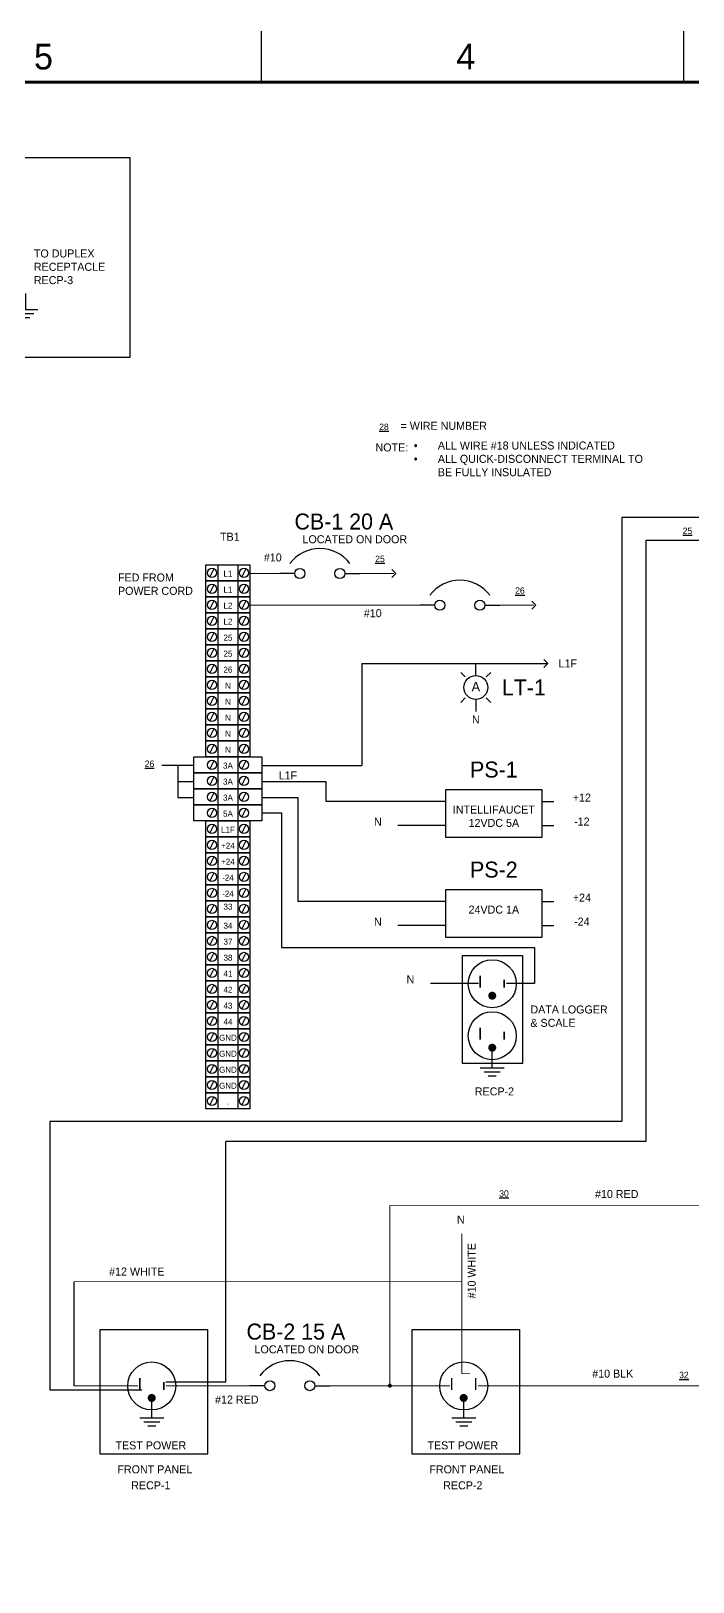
# Model space of a CAD drawing. Extents: x -15 to 94, y -4 to 69.
# Drawn here: x 32.66 to 53.35, y 20.24 to 68.7 of the extents above; entities that cross this region are included whole.
import ezdxf
from ezdxf.enums import TextEntityAlignment as Align

# ---------------------------------------------------------------- set-up
doc = ezdxf.new("R2010")
doc.units = 0
doc.header["$LTSCALE"] = 3
doc.header["$MEASUREMENT"] = 0
doc.linetypes.add('DASHED', pattern=[0.75, 0.5, -0.25])
doc.layers.get('0').update_dxf_attribs({"linetype": 'CONTINUOUS'})
for name, color, linetype in [('COMP', 3, 'CONTINUOUS'), ('DASH', 3, 'DASHED'), ('DEVICE', 3, 'CONTINUOUS'), ('TEXT', 4, 'CONTINUOUS'), ('TLEBLK', 5, 'CONTINUOUS'), ('WIRE', 1, 'CONTINUOUS'), ('WIRE BIG', 1, 'CONTINUOUS')]:
    doc.layers.add(name, color=color, linetype=linetype)

# ---------------------------------------------------------------- blocks, each defined once
blk = doc.blocks.new('GND')
for p, q in [((0, -0.5), (0, 0)), ((-0.375, -0.5), (0.375, -0.5)), ((-0.25, -0.625), (0.25, -0.625)), ((-0.125, -0.75), (0.125, -0.75))]:
    blk.add_line(p, q)
blk = doc.blocks.new('CIRBKR')
for p, q in [((-0.8125, 0), (-1, 0)), ((-0.1875, 0), (0, 0))]:
    blk.add_line(p, q)
for centre in [(-0.75, 0), (-0.25, 0)]:
    blk.add_circle(centre, 0.0625)
blk.add_arc((-0.5, -0.15625), 0.46875, 36.869898, 143.130102)
for tag, flags, p in [('DEVNAME', 3, (-0.5, 0.75)), ('STOCKNUM', 1, (-0.5, -0.625))]:
    blk.add_attdef(tag, text='', height=0.1, dxfattribs=dict(flags=flags)).set_placement(p, align=Align.CENTER)
for tag, p in [('DESCRIPTL1', (-0.5, 0.625)), ('DESCRIPTL2', (-0.5, 0.5)), ('LABEL', (-0.5, -0.5))]:
    blk.add_attdef(tag, text='', height=0.1).set_placement(p, align=Align.CENTER)
blk = doc.blocks.new('INDLT')
for p, q in [((-0.75, 0), (-1, 0)), ((-0.71875, 0.21875), (-0.8125, 0.3125)), ((-0.1875, 0.3125), (-0.28125, 0.21875)), ((-0.25, 0), (0, 0)), ((-0.71875, -0.21875), (-0.8125, -0.3125)), ((-0.1875, -0.3125), (-0.28125, -0.21875))]:
    blk.add_line(p, q)
blk.add_circle((-0.5, 0), 0.25)
for tag, flags, p in [('DEVNAME', 3, (-0.5, 0.625)), ('STOCKNUM', 1, (-0.5, -0.625))]:
    blk.add_attdef(tag, text='', height=0.1, dxfattribs=dict(flags=flags)).set_placement(p, align=Align.CENTER)
for tag, p in [('DESCRIPTL1', (-0.5, 0.5)), ('DESCRIPTL2', (-0.5, 0.375)), ('LABEL', (-0.5, -0.5))]:
    blk.add_attdef(tag, text='', height=0.1).set_placement(p, align=Align.CENTER)
blk = doc.blocks.new('TIE')
at = {"const_width": 0.0625}
blk.add_lwpolyline([(-0.03125, 0, 1), (0.03125, 0, 1), (-0.03125, 0, 1)], format="xyb", dxfattribs=at)
blk = doc.blocks.new('DTIT')
for p, q in [((17.25, 22.875), (17.25, 22.375)), ((21.375, 22.875), (21.375, 22.375))]:
    blk.add_line(p, q)
at = {"color": 1, "linetype": 'Continuous', "const_width": 0.0312}
blk.add_lwpolyline([(0.75, 22.375), (33.75, 22.375), (33.75, 0.625), (0.75, 0.625)], close=True, dxfattribs=at)
for s, p in [('5', (15.125, 22.5)), ('4', (19.25, 22.5))]:
    blk.add_text(s, height=0.25).set_placement(p, align=Align.CENTER)
blk = doc.blocks.new('DTIT2')
at = {"layer": 'TLEBLK', "xscale": 2, "yscale": 2, "zscale": 2}
blk.add_blockref('DTIT', (-0.375, 0), dxfattribs=at)

msp = doc.modelspace()

# ---------------------------------------------------------------- linework, layer by layer
at = {"layer": 'COMP', "linetype": 'ByBlock'}
for p, q in [((38.375, 51.9), (38.25, 51.65)), ((38.5, 52.025), (38.5, 51.525)), ((39.125, 52.025), (39.125, 51.525)), ((39.375, 51.9), (39.25, 51.65)), ((38.375, 51.4), (38.25, 51.15)), ((38.5, 51.525), (38.5, 51.025)), ((39.125, 51.525), (39.125, 51.025)), ((39.375, 51.4), (39.25, 51.15)), ((38.375, 50.9), (38.25, 50.65)), ((38.5, 51.025), (38.5, 50.525)), ((39.125, 51.025), (39.125, 50.525)), ((39.375, 50.9), (39.25, 50.65)), ((38.375, 50.4), (38.25, 50.15)), ((38.5, 50.525), (38.5, 50.025)), ((39.125, 50.525), (39.125, 50.025)), ((39.375, 50.4), (39.25, 50.15)), ((38.5, 50.025), (38.5, 49.525)), ((39.125, 50.025), (39.125, 49.525)), ((38.375, 49.9), (38.25, 49.65)), ((38.5, 49.525), (38.5, 49.025)), ((39.125, 49.525), (39.125, 49.025)), ((39.375, 49.9), (39.25, 49.65)), ((38.375, 49.4), (38.25, 49.15)), ((38.5, 49.025), (38.5, 48.525)), ((39.125, 49.025), (39.125, 48.525)), ((39.375, 49.4), (39.25, 49.15)), ((38.375, 48.9), (38.25, 48.65)), ((38.5, 48.525), (38.5, 48.025)), ((39.125, 48.525), (39.125, 48.025)), ((39.375, 48.9), (39.25, 48.65)), ((38.375, 48.4), (38.25, 48.15)), ((38.5, 48.025), (38.5, 47.525)), ((39.125, 48.025), (39.125, 47.525)), ((39.375, 48.4), (39.25, 48.15)), ((38.375, 47.9), (38.25, 47.65)), ((38.5, 47.525), (38.5, 47.025)), ((39.125, 47.525), (39.125, 47.025)), ((39.375, 47.9), (39.25, 47.65)), ((38.375, 47.4), (38.25, 47.15)), ((38.5, 47.025), (38.5, 46.525)), ((39.125, 47.025), (39.125, 46.525)), ((39.375, 47.4), (39.25, 47.15)), ((38.375, 46.9), (38.25, 46.65)), ((38.5, 46.525), (38.5, 46.025)), ((39.125, 46.525), (39.125, 46.025)), ((39.375, 46.9), (39.25, 46.65)), ((38.375, 46.4), (38.25, 46.15)), ((39.375, 46.4), (39.25, 46.15)), ((38.375, 45.9), (38.25, 45.65)), ((38.5, 46.025), (38.5, 45.525)), ((39.125, 46.025), (39.125, 45.525)), ((39.375, 45.9), (39.25, 45.65)), ((38.375, 45.4), (38.25, 45.15)), ((38.5, 45.525), (38.5, 45.025)), ((39.125, 45.525), (39.125, 45.025)), ((39.375, 45.4), (39.25, 45.15)), ((38.5, 45.025), (38.5, 44.525)), ((39.125, 45.025), (39.125, 44.525)), ((38.375, 43.9), (38.25, 43.65)), ((38.5, 44.025), (38.5, 43.525)), ((39.125, 44.025), (39.125, 43.525)), ((39.375, 43.9), (39.25, 43.65)), ((38.375, 43.4), (38.25, 43.15)), ((38.5, 43.525), (38.5, 43.025)), ((39.125, 43.525), (39.125, 43.025)), ((39.375, 43.4), (39.25, 43.15)), ((38.375, 42.4), (38.25, 42.15)), ((38.5, 42.525), (38.5, 42.025)), ((39.125, 42.525), (39.125, 42.025)), ((39.375, 42.4), (39.25, 42.15)), ((38.375, 41.4), (38.25, 41.15)), ((38.5, 41.525), (38.5, 41.025)), ((39.125, 41.525), (39.125, 41.025)), ((39.375, 41.4), (39.25, 41.15)), ((38.375, 40.9), (38.25, 40.65)), ((38.5, 41.025), (38.5, 40.525)), ((39.125, 41.025), (39.125, 40.525)), ((39.375, 40.9), (39.25, 40.65)), ((38.375, 40.4), (38.25, 40.15)), ((38.5, 40.525), (38.5, 40.025)), ((39.125, 40.525), (39.125, 40.025)), ((39.375, 40.4), (39.25, 40.15)), ((38.375, 39.9), (38.25, 39.65)), ((38.5, 40.025), (38.5, 39.525)), ((39.125, 40.025), (39.125, 39.525)), ((39.375, 39.9), (39.25, 39.65)), ((38.375, 39.4), (38.25, 39.15)), ((38.5, 39.525), (38.5, 39.025)), ((39.125, 39.525), (39.125, 39.025)), ((39.375, 39.4), (39.25, 39.15)), ((38.375, 38.9), (38.25, 38.65)), ((38.5, 39.025), (38.5, 38.525)), ((39.125, 39.025), (39.125, 38.525)), ((39.375, 38.9), (39.25, 38.65)), ((38.375, 38.4), (38.25, 38.15)), ((38.5, 38.525), (38.5, 38.025)), ((39.125, 38.525), (39.125, 38.025)), ((39.375, 38.4), (39.25, 38.15)), ((38.375, 37.9), (38.25, 37.65)), ((38.5, 38.025), (38.5, 37.525)), ((39.125, 38.025), (39.125, 37.525)), ((39.375, 37.9), (39.25, 37.65)), ((38.375, 37.4), (38.25, 37.15)), ((38.5, 37.525), (38.5, 37.025)), ((39.125, 37.525), (39.125, 37.025)), ((39.375, 37.4), (39.25, 37.15)), ((38.375, 36.9), (38.25, 36.65)), ((38.5, 37.025), (38.5, 36.525)), ((39.125, 37.025), (39.125, 36.525)), ((39.375, 36.9), (39.25, 36.65)), ((38.375, 36.4), (38.25, 36.15)), ((38.5, 36.525), (38.5, 36.025)), ((39.125, 36.525), (39.125, 36.025)), ((39.375, 36.4), (39.25, 36.15)), ((38.375, 35.9), (38.25, 35.65)), ((38.5, 36.025), (38.5, 35.525)), ((39.125, 36.025), (39.125, 35.525)), ((39.375, 35.9), (39.25, 35.65)), ((38.375, 35.4), (38.25, 35.15)), ((38.5, 35.525), (38.5, 35.025)), ((39.125, 35.525), (39.125, 35.025)), ((39.375, 35.4), (39.25, 35.15))]:
    msp.add_line(p, q, dxfattribs=at)
at = {"layer": 'COMP', "linetype": 'ByBlock', "lineweight": 30}
for p, q in [((38.375, 44.9), (38.25, 44.65)), ((39.375, 44.9), (39.25, 44.65)), ((38.375, 44.4), (38.25, 44.15)), ((38.5, 44.525), (38.5, 44.025)), ((39.125, 44.525), (39.125, 44.025)), ((39.375, 44.4), (39.25, 44.15)), ((38.375, 42.9), (38.25, 42.65)), ((38.5, 43.025), (38.5, 42.525)), ((39.125, 43.025), (39.125, 42.525)), ((39.375, 42.9), (39.25, 42.65)), ((38.375, 41.9), (38.25, 41.65)), ((38.5, 42.025), (38.5, 41.525)), ((39.125, 42.025), (39.125, 41.525)), ((39.375, 41.9), (39.25, 41.65))]:
    msp.add_line(p, q, dxfattribs=at)
at = {"layer": 'COMP'}
for p, q in [((45.625, 45), (48.625, 45)), ((45.625, 43.5), (45.625, 45)), ((48.625, 45), (48.625, 43.5)), ((48.625, 44.625), (49, 44.625)), ((48.625, 43.875), (49, 43.875)), ((48.625, 43.5), (45.625, 43.5)), ((34.807, 28.116), (34.807, 24.241)), ((38.182, 28.116), (34.807, 28.116)), ((38.182, 24.241), (38.182, 28.116)), ((44.557, 28.116), (44.557, 24.241)), ((47.932, 28.116), (44.557, 28.116)), ((47.932, 24.241), (47.932, 28.116)), ((34.807, 24.241), (38.182, 24.241)), ((44.557, 24.241), (47.932, 24.241))]:
    msp.add_line(p, q, dxfattribs=at)
at = {"layer": 'COMP', "lineweight": 30}
for p, q in [((45.625, 41.875), (48.625, 41.875)), ((45.625, 40.375), (45.625, 41.875)), ((48.625, 41.875), (48.625, 40.375)), ((48.625, 41.5), (49, 41.5)), ((48.625, 40.75), (49, 40.75)), ((48.625, 40.375), (45.625, 40.375))]:
    msp.add_line(p, q, dxfattribs=at)
at = {"layer": 'COMP', "linetype": 'ByBlock'}
for points in [[(38.125, 52.025), (39.5, 52.025), (39.5, 51.525), (38.125, 51.525)], [(38.125, 51.525), (39.5, 51.525), (39.5, 51.025), (38.125, 51.025)], [(38.125, 51.025), (39.5, 51.025), (39.5, 50.525), (38.125, 50.525)], [(38.125, 50.525), (39.5, 50.525), (39.5, 50.025), (38.125, 50.025)], [(38.125, 50.025), (39.5, 50.025), (39.5, 49.525), (38.125, 49.525)], [(38.125, 49.525), (39.5, 49.525), (39.5, 49.025), (38.125, 49.025)], [(38.125, 49.025), (39.5, 49.025), (39.5, 48.525), (38.125, 48.525)], [(38.125, 48.525), (39.5, 48.525), (39.5, 48.025), (38.125, 48.025)], [(38.125, 48.025), (39.5, 48.025), (39.5, 47.525), (38.125, 47.525)], [(38.125, 47.525), (39.5, 47.525), (39.5, 47.025), (38.125, 47.025)], [(38.125, 47.025), (39.5, 47.025), (39.5, 46.525), (38.125, 46.525)], [(38.125, 46.525), (39.5, 46.525), (39.5, 46.025), (38.125, 46.025)], [(37.75, 46.025), (39.875, 46.025), (39.875, 45.525), (37.75, 45.525)], [(37.75, 45.525), (39.875, 45.525), (39.875, 45.025), (37.75, 45.025)], [(38.125, 44.025), (39.5, 44.025), (39.5, 43.525), (38.125, 43.525)], [(38.125, 43.525), (39.5, 43.525), (39.5, 43.025), (38.125, 43.025)], [(38.125, 42.525), (39.5, 42.525), (39.5, 42.025), (38.125, 42.025)], [(38.125, 41.525), (39.5, 41.525), (39.5, 41.025), (38.125, 41.025)], [(38.125, 41.025), (39.5, 41.025), (39.5, 40.525), (38.125, 40.525)], [(38.125, 40.525), (39.5, 40.525), (39.5, 40.025), (38.125, 40.025)], [(38.125, 40.025), (39.5, 40.025), (39.5, 39.525), (38.125, 39.525)], [(38.125, 39.525), (39.5, 39.525), (39.5, 39.025), (38.125, 39.025)], [(38.125, 39.025), (39.5, 39.025), (39.5, 38.525), (38.125, 38.525)], [(38.125, 38.525), (39.5, 38.525), (39.5, 38.025), (38.125, 38.025)], [(38.125, 38.025), (39.5, 38.025), (39.5, 37.525), (38.125, 37.525)], [(38.125, 37.525), (39.5, 37.525), (39.5, 37.025), (38.125, 37.025)], [(38.125, 37.025), (39.5, 37.025), (39.5, 36.525), (38.125, 36.525)], [(38.125, 36.525), (39.5, 36.525), (39.5, 36.025), (38.125, 36.025)], [(38.125, 36.025), (39.5, 36.025), (39.5, 35.525), (38.125, 35.525)], [(38.125, 35.525), (39.5, 35.525), (39.5, 35.025), (38.125, 35.025)]]:
    msp.add_lwpolyline(points, close=True, dxfattribs=at)
at = {"layer": 'COMP', "linetype": 'ByBlock', "lineweight": 30}
for points in [[(37.75, 45.025), (39.875, 45.025), (39.875, 44.525), (37.75, 44.525)], [(37.75, 44.525), (39.875, 44.525), (39.875, 44.025), (37.75, 44.025)], [(38.125, 43.025), (39.5, 43.025), (39.5, 42.525), (38.125, 42.525)], [(38.125, 42.025), (39.5, 42.025), (39.5, 41.525), (38.125, 41.525)]]:
    msp.add_lwpolyline(points, close=True, dxfattribs=at)
at = {"layer": 'COMP', "linetype": 'ByBlock'}
for centre in [(38.315, 51.771), (39.315, 51.771), (38.315, 51.271), (39.315, 51.271), (38.315, 50.771), (39.315, 50.771), (38.315, 50.271), (39.315, 50.271), (38.315, 49.771), (39.315, 49.771), (38.315, 49.271), (39.315, 49.271), (38.315, 48.771), (39.315, 48.771), (38.315, 48.271), (39.315, 48.271), (38.315, 47.771), (39.315, 47.771), (38.315, 47.271), (39.315, 47.271), (38.315, 46.771), (39.315, 46.771), (38.315, 46.271), (39.315, 46.271), (38.315, 45.771), (39.315, 45.771), (38.315, 45.271), (39.315, 45.271), (38.315, 43.771), (39.315, 43.771), (38.315, 43.271), (39.315, 43.271), (38.315, 42.271), (39.315, 42.271), (38.315, 41.271), (39.315, 41.271), (38.315, 40.771), (39.315, 40.771), (38.315, 40.271), (39.315, 40.271), (38.315, 39.771), (39.315, 39.771), (38.315, 39.271), (39.315, 39.271), (38.315, 38.771), (39.315, 38.771), (38.315, 38.271), (39.315, 38.271), (38.315, 37.771), (39.315, 37.771), (38.315, 37.271), (39.315, 37.271), (38.315, 36.771), (39.315, 36.771), (38.315, 36.271), (39.315, 36.271), (38.315, 35.771), (39.315, 35.771), (38.315, 35.271), (39.315, 35.271)]:
    msp.add_circle(centre, 0.144, dxfattribs=at)
at = {"layer": 'COMP', "linetype": 'ByBlock', "lineweight": 30}
for centre in [(38.315, 44.771), (39.315, 44.771), (38.315, 44.271), (39.315, 44.271), (38.315, 42.771), (39.315, 42.771), (38.315, 41.771), (39.315, 41.771)]:
    msp.add_circle(centre, 0.144, dxfattribs=at)
at = {"layer": 'DASH', "linetype": 'ByBlock'}
msp.add_lwpolyline([(22.5, 64.75), (35.75, 64.75), (35.75, 58.5), (22.5, 58.5)], close=True, dxfattribs=at)
at = {"layer": 'DEVICE', "linetype": 'ByBlock', "lineweight": 30}
msp.add_lwpolyline([(46.143, 39.819), (48.018, 39.819), (48.018, 36.444), (46.143, 36.444)], close=True, dxfattribs=at)
at = {"layer": 'WIRE', "linetype": 'ByBlock', "lineweight": 30}
for p, q in [((59.19, 53.5), (51.125, 53.5)), ((51.125, 53.5), (51.125, 34.625)), ((58.065, 52.786), (51.875, 52.786)), ((51.875, 52.786), (51.875, 34)), ((39.875, 44.75), (41, 44.75)), ((41, 44.75), (41, 41.5)), ((39.875, 44.275), (40.488, 44.275)), ((40.488, 44.275), (40.488, 40.069)), ((40.488, 40.069), (48.393, 40.069)), ((48.393, 40.069), (48.393, 38.944)), ((48.393, 38.944), (47.518, 38.944)), ((33.25, 34.625), (33.25, 26.25)), ((51.125, 34.625), (33.25, 34.625)), ((51.875, 34), (38.75, 34)), ((38.75, 26.5), (38.75, 34)), ((33.25, 26.25), (36.125, 26.25)), ((36.875, 26.5), (38.75, 26.5))]:
    msp.add_line(p, q, dxfattribs=at)
at = {"layer": 'WIRE', "linetype": 'ByBlock'}
for p, q in [((39.5, 51.75), (39.5, 51.75)), ((39.5, 50.259), (39.5, 50.259)), ((37.25, 45.75), (37.25, 44.75)), ((37.25, 45.25), (37.75, 45.25)), ((39.875, 45.25), (41.875, 45.25)), ((41.875, 45.25), (41.875, 44.625)), ((37.25, 44.75), (37.75, 44.75)), ((34, 29.625), (34, 26.375))]:
    msp.add_line(p, q, dxfattribs=at)
at = {"layer": 'WIRE'}
for p, q in [((45.625, 44.625), (41.875, 44.625)), ((45.625, 43.875), (44.125, 43.875))]:
    msp.add_line(p, q, dxfattribs=at)
at = {"layer": 'WIRE', "lineweight": 30}
for p, q in [((45.625, 41.5), (41, 41.5)), ((45.625, 40.75), (44.125, 40.75)), ((46.643, 38.944), (45.143, 38.944))]:
    msp.add_line(p, q, dxfattribs=at)
at = {"layer": 'WIRE', "linetype": 'ByBlock', "lineweight": 30, "const_width": 0.03}
for points in [[(39.5, 51.75), (40.5, 51.75)], [(42.875, 51.75), (44, 51.75)], [(39.5, 50.759), (44.875, 50.759)], [(47.25, 50.759), (48.375, 50.759)], [(74.375, 30.5), (74.375, 28.75), (61.625, 28.75), (61.625, 32), (43.875, 32), (43.875, 26.375)], [(46.125, 26.875), (46.125, 31.125)], [(75.5, 30.5), (75.5, 24.125), (60.5, 24.125), (60.5, 26.375), (46.625, 26.375)], [(34, 29.625), (46.125, 29.625)], [(34, 26.375), (36, 26.375)], [(36.875, 26.375), (39.625, 26.375)], [(42, 26.375), (45.75, 26.375)]]:
    msp.add_lwpolyline(points, dxfattribs=at)
at = {"layer": 'WIRE', "linetype": 'ByBlock', "const_width": 0.03}
msp.add_lwpolyline([(46.375, 26.75), (46.125, 26.75), (46.125, 26.875)], dxfattribs=at)
at = {"layer": 'WIRE', "linetype": 'ByBlock', "const_width": 0.0476}
msp.add_lwpolyline([(43.836, 26.375, 1), (43.914, 26.375, 1)], format="xyb", close=True, dxfattribs=at)
at = {"layer": 'WIRE BIG'}
for p, q in [((44.062, 51.75), (43.937, 51.875)), ((44.062, 51.75), (43.937, 51.625)), ((48.437, 50.759), (48.312, 50.884)), ((48.437, 50.759), (48.312, 50.634)), ((48.812, 48.94), (48.687, 49.065)), ((43, 48.94), (48.812, 48.94)), ((48.812, 48.94), (48.687, 48.815))]:
    msp.add_line(p, q, dxfattribs=at)
at = {"layer": 'WIRE BIG', "linetype": 'ByBlock'}
for p, q in [((43, 48.94), (43, 45.75)), ((37.75, 45.75), (36.75, 45.75)), ((39.875, 45.75), (43, 45.75))]:
    msp.add_line(p, q, dxfattribs=at)
at = {"layer": 'WIRE BIG', "const_width": 0.05}
for points in [[(46.7, 38.81), (46.7, 39.185)], [(47.45, 38.81), (47.45, 39.06)], [(46.7, 37.185), (46.7, 37.56)], [(47.45, 37.185), (47.45, 37.435)], [(36.057, 26.241), (36.057, 26.616)], [(36.807, 26.241), (36.807, 26.491)], [(45.807, 26.241), (45.807, 26.616)], [(46.557, 26.241), (46.557, 26.616)]]:
    msp.add_lwpolyline(points, dxfattribs=at)
at = {"layer": 'WIRE BIG'}
for centre in [(47.075, 38.935), (47.075, 37.31), (36.432, 26.366), (46.182, 26.366)]:
    msp.add_circle(centre, 0.75, dxfattribs=at)

# ---------------------------------------------------------------- block references
at = {"layer": 'COMP', "xscale": 2.5, "yscale": 2.5, "zscale": 2.5}
for p in [(42.937, 51.75), (47.312, 50.759), (42, 26.375)]:
    msp.add_blockref('CIRBKR', p, dxfattribs=at)
at = {"layer": 'COMP', "xscale": 1.5, "yscale": 1.5, "zscale": 1.5, "rotation": 90}
msp.add_blockref('INDLT', (46.562, 48.94), dxfattribs=at)
at = {"layer": 'TEXT', "linetype": 'ByBlock', "lineweight": 30, "xscale": 1.6, "yscale": 1.6, "zscale": 1.6}
msp.add_blockref('DTIT2', (-14.75, -4.5), dxfattribs=at)
at = {"layer": 'WIRE BIG'}
for p in [(32.5, 60.5), (47.075, 36.81), (36.432, 25.866), (46.182, 25.866)]:
    msp.add_blockref('GND', p, dxfattribs=at)
at = {"layer": 'WIRE BIG', "xscale": 2, "yscale": 2, "zscale": 2}
for p, rotation in [((47.075, 38.56), 89.99999999999997), ((47.075, 36.935), 89.99999999999997), ((36.432, 25.991), 89.99999999999997), ((46.182, 25.991), 89.99999999999999)]:
    msp.add_blockref('TIE', p, dxfattribs=dict(at, rotation=rotation))

# ---------------------------------------------------------------- texts
at = {"layer": 'TEXT'}
for s, p in [('= WIRE NUMBER', (45.56, 56.364)), ('LOCATED ON DOOR', (42.78, 52.821)), ('LOCATED ON DOOR', (41.28, 27.511)), ('TEST POWER', (36.405, 24.511)), ('TEST POWER', (46.155, 24.511)), ('FRONT PANEL', (36.53, 23.761)), ('FRONT PANEL', (46.28, 23.761)), ('RECP-1', (36.405, 23.261)), ('RECP-2', (46.155, 23.261))]:
    msp.add_text(s, height=0.25, dxfattribs=at).set_placement(p, align=Align.MIDDLE)
for s, height, p in [('NOTE:', 0.25, (43.937, 55.69)), ('L1', 0.1875, (38.815, 51.747)), ('L1', 0.1875, (38.815, 51.247)), ('L2', 0.1875, (38.815, 50.747)), ('L2', 0.1875, (38.815, 50.247)), ('25', 0.1875, (38.815, 49.747)), ('25', 0.1875, (38.815, 49.247)), ('26', 0.1875, (38.815, 48.747)), ('N', 0.188, (38.815, 48.247)), ('N', 0.188, (38.815, 47.747)), ('N', 0.188, (38.815, 47.247)), ('N', 0.188, (38.815, 46.747)), ('N', 0.188, (38.815, 46.247)), ('3A', 0.1875, (38.815, 45.747)), ('3A', 0.1875, (38.815, 45.247)), ('L1F', 0.1875, (38.815, 43.747)), ('+24', 0.1875, (38.815, 43.247)), ('-24', 0.1875, (38.815, 42.247)), ('33', 0.1875, (38.815, 41.341)), ('34', 0.1875, (38.815, 40.747)), ('37', 0.1875, (38.815, 40.247)), ('38', 0.1875, (38.815, 39.747)), ('41', 0.1875, (38.815, 39.247)), ('42', 0.1875, (38.815, 38.747)), ('43', 0.1875, (38.815, 38.247)), ('44', 0.1875, (38.815, 37.747)), ('GND', 0.1875, (38.815, 37.247)), ('GND', 0.1875, (38.815, 36.747)), ('GND', 0.1875, (38.815, 36.247)), ('GND', 0.1875, (38.815, 35.747)), ('.', 0.188, (38.815, 35.247))]:
    msp.add_text(s, height=height, dxfattribs=at).set_placement(p, align=Align.MIDDLE_CENTER)
for s, height, p in [('CB-1 20 A', 0.5, (42.437, 53.125)), ('TB1', 0.25, (38.875, 52.775)), ('#10', 0.25, (40.216, 52.127)), ('#10', 0.25, (43.341, 50.386)), ('L1F', 0.25, (49.437, 48.815)), ('A', 0.3, (46.562, 48.065)), ('LT-1', 0.5, (48.062, 47.94)), ('N', 0.25, (46.562, 47.065)), ('PS-1', 0.5, (47.125, 45.375)), ('+12', 0.25, (49.875, 44.625)), ('N', 0.25, (43.5, 43.875)), ('-12', 0.25, (49.875, 43.875)), ('#10 RED', 0.25, (50.966, 32.238)), ('N', 0.25, (46.091, 31.442)), ('CB-2 15 A', 0.5, (40.937, 27.815)), ('#10 BLK', 0.25, (50.841, 26.627))]:
    msp.add_text(s, height=height, dxfattribs=at).set_placement(p, align=Align.CENTER)
at = {"layer": 'TEXT', "lineweight": 30}
for s, height, p in [('L1F', 0.25, (40.687, 45.315)), ('PS-2', 0.5, (47.125, 42.25)), ('+24', 0.25, (49.875, 41.5)), ('N', 0.25, (43.5, 40.75)), ('-24', 0.25, (49.875, 40.75)), ('N', 0.25, (44.518, 38.944)), ('#12 WHITE', 0.25, (35.966, 29.817)), ('#12 RED', 0.25, (39.091, 25.817))]:
    msp.add_text(s, height=height, dxfattribs=at).set_placement(p, align=Align.CENTER)
for s, p in [('3A', (38.815, 44.747)), ('5A', (38.815, 44.247)), ('+24', (38.815, 42.747)), ('-24', (38.815, 41.747))]:
    msp.add_text(s, height=0.1875, dxfattribs=at).set_placement(p, align=Align.MIDDLE_CENTER)
at = {"layer": 'TEXT'}
msp.add_text('#10 WHITE', height=0.25, rotation=90, dxfattribs=at).set_placement((46.558, 29.966), align=Align.CENTER)
at = {"layer": 'TEXT', "linetype": 'ByBlock', "attachment_point": 1}
for s, insert, char_height, width in [('TO DUPLEX\\PRECEPTACLE\\PRECP-3', (32.75, 61.875), 0.25, 2.75), ('{\\L28}', (43.542, 56.434), 0.2, 0.86122), ('{\\L25}', (53.027, 53.184), 0.2, 0.86122), ('{\\L25}', (43.417, 52.309), 0.2, 0.86122), ('{\\L26}', (47.792, 51.318), 0.2, 0.86122), ('{\\L26}', (36.216, 45.907), 0.2, 0.86122), ('{\\L30}', (47.292, 32.48), 0.2, 0.86122), ('{\\L32}', (52.917, 26.809), 0.2, 0.86122)]:
    msp.add_mtext(s, dxfattribs=dict(at, insert=insert, char_height=char_height, width=width))
at = {"layer": 'TEXT', "linetype": 'ByBlock', "lineweight": 30, "char_height": 0.25}
for s, insert, width, attachment_point in [('\\pi-0.75,l0.75,t0.75;{\\fSymbol|b0|i0|c2|p18;·^I}ALL WIRE #18 UNLESS INDICATED\\P{\\fSymbol|b0|i0|c2|p18;·^I}ALL QUICK-DISCONNECT TERMINAL TO BE FULLY INSULATED', (44.625, 55.875), 7.17199, 1), ('INTELLIFAUCET\\P12VDC 5A', (47.125, 44.5), 3.25, 2), ('24VDC 1A', (47.125, 41.375), 3.25, 2), ('\\pi-0.75,l0.75,t0.75;DATA LOGGER \\P& SCALE', (48.268, 38.254), 7.17199, 1), ('RECP-2', (47.143, 35.694), 3.25, 2)]:
    msp.add_mtext(s, dxfattribs=dict(at, insert=insert, width=width, attachment_point=attachment_point))
at = {"layer": 'TEXT', "linetype": 'ByBlock', "lineweight": 30, "insert": (35.379, 51.751), "char_height": 0.25, "attachment_point": 1}
msp.add_mtext_dynamic_manual_height_columns('FED FROM\\PPOWER CORD', width=2.56866, gutter_width=1.25, heights=[0], dxfattribs=at)

doc.saveas('drawing.dxf')
